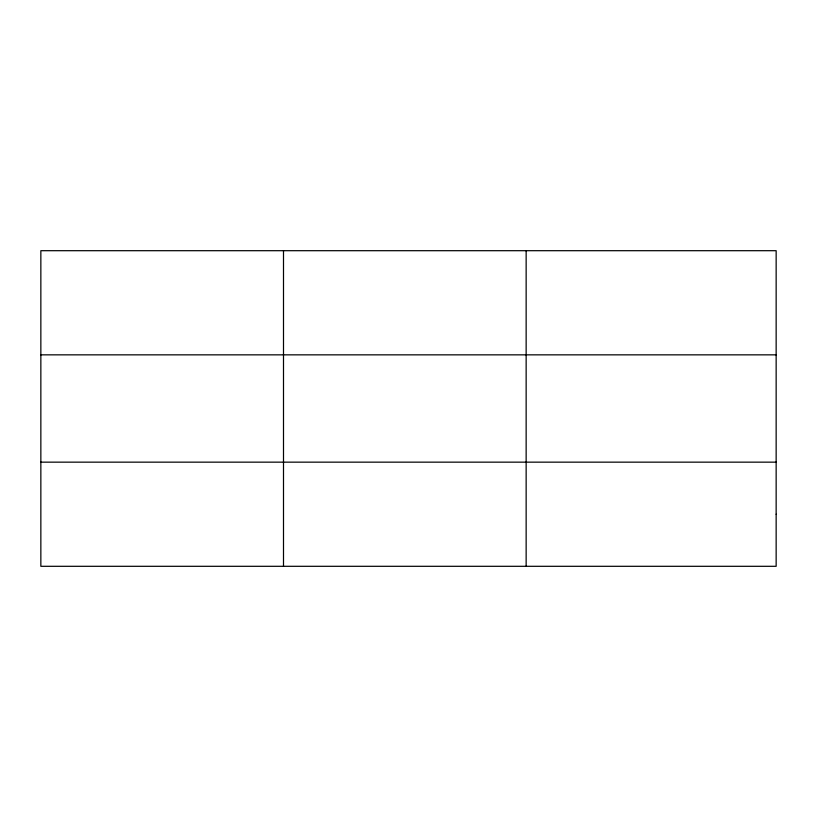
<?xml version="1.0" encoding="UTF-8"?>
<svg xmlns="http://www.w3.org/2000/svg" width="817" height="817" viewBox="0 0 817 817"><rect width="100%" height="100%" fill="white"/><g stroke="black" fill="none" stroke-linecap="round" stroke-linejoin="round"><path stroke-width="1.23" d="M283.499 250.696L283.499 566.304M526.148 250.696L526.148 566.304M40.85 354.844L776.15 354.844M40.85 462.156L776.15 462.156M776.15 514.23L776.15 566.304L40.85 566.304L40.85 250.696L776.15 250.696L776.15 514.23"/></g></svg>
